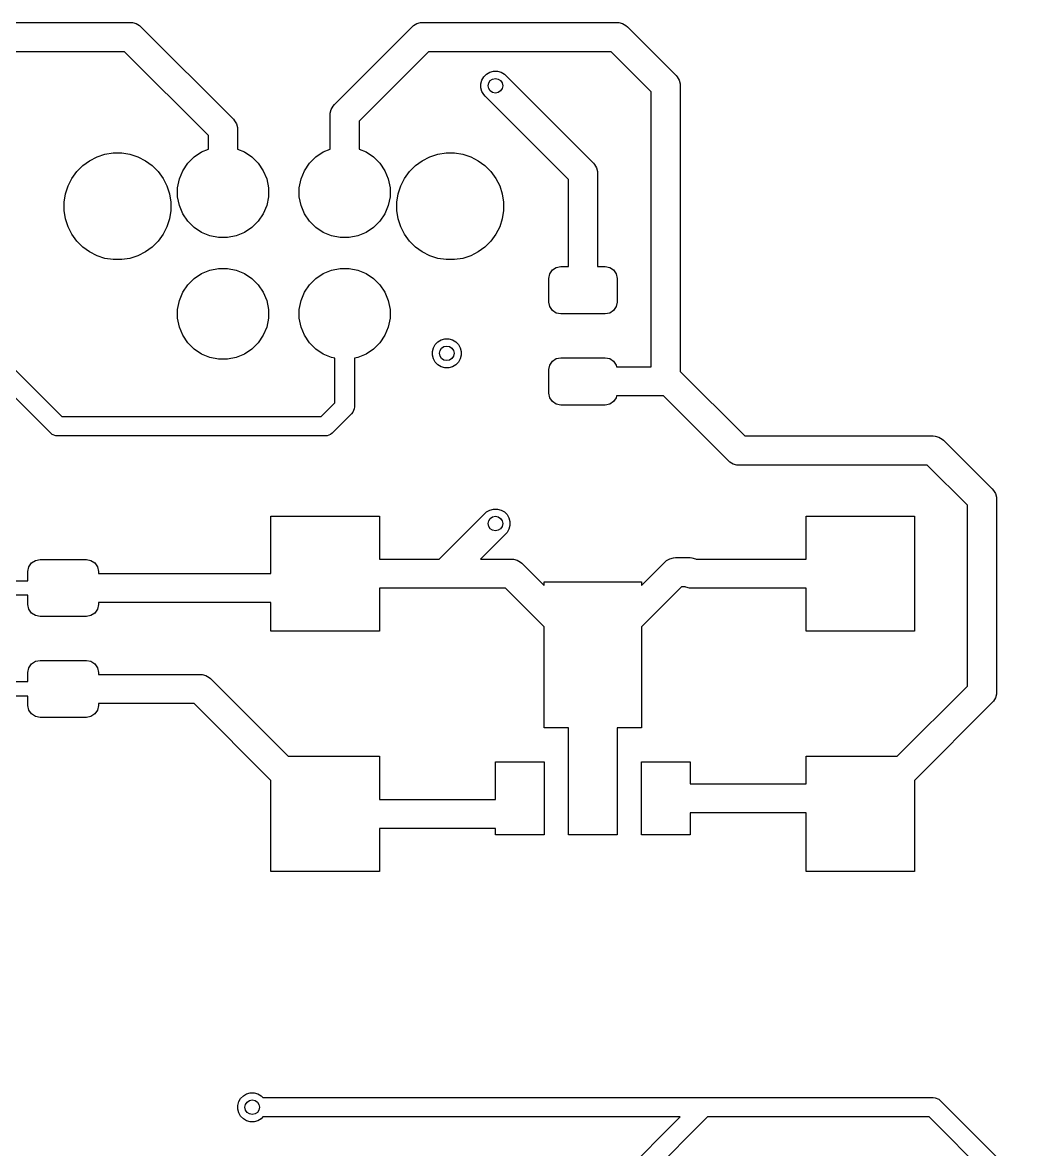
# Model space of a CAD drawing. Header units: inches. Extents: x 1.32 to 5.22, y -7.01 to -1.14.
# Drawn here: x 4.302 to 5.124, y -2.081 to -1.169 of the extents above; entities that cross this region are included whole.
import ezdxf

# ---------------------------------------------------------------- set-up
doc = ezdxf.new("R2010")
doc.units = ezdxf.units.IN
doc.header["$MEASUREMENT"] = 0
doc.layers.add('F.Cu', color=13, linetype='CONTINUOUS', true_color=0xc83434)

msp = doc.modelspace()

# ---------------------------------------------------------------- linework, layer by layer
at = {"layer": 'F.Cu', "linetype": 'CONTINUOUS'}
for p, q in [((4.11417, -1.16929), (4.38976, -1.16929)), ((4.38976, -1.16929), (4.39131, -1.16939)), ((4.39131, -1.16939), (4.39428, -1.17019)), ((4.39428, -1.17019), (4.39695, -1.17173)), ((4.39695, -1.17173), (4.39812, -1.17275)), ((4.39812, -1.17275), (4.47292, -1.24755)), ((4.55464, -1.23574), (4.61763, -1.17275)), ((4.61763, -1.17275), (4.61879, -1.17173)), ((4.61879, -1.17173), (4.62146, -1.17019)), ((4.62146, -1.17019), (4.62444, -1.16939)), ((4.62444, -1.16939), (4.62598, -1.16929)), ((4.62598, -1.16929), (4.78346, -1.16929)), ((4.78346, -1.16929), (4.78501, -1.16939)), ((4.78501, -1.16939), (4.78798, -1.17019)), ((4.78798, -1.17019), (4.79065, -1.17173)), ((4.79065, -1.17173), (4.79182, -1.17275)), ((4.79182, -1.17275), (4.83119, -1.21212)), ((4.38487, -1.19291), (4.11907, -1.19291)), ((4.45276, -1.2608), (4.38487, -1.19291)), ((4.63088, -1.19291), (4.5748, -1.24899)), ((4.77857, -1.19291), (4.63088, -1.19291)), ((4.81102, -1.22536), (4.77857, -1.19291)), ((4.67567, -1.21328), (4.67785, -1.2111)), ((4.67785, -1.2111), (4.68052, -1.20956)), ((4.68052, -1.20956), (4.6835, -1.20876)), ((4.6835, -1.20876), (4.68658, -1.20876)), ((4.68658, -1.20876), (4.68956, -1.20956)), ((4.68956, -1.20956), (4.69223, -1.2111)), ((4.69223, -1.2111), (4.69339, -1.21212)), ((4.69339, -1.21212), (4.76426, -1.28299)), ((4.83119, -1.21212), (4.8322, -1.21328)), ((4.67333, -1.21893), (4.67413, -1.21595)), ((4.67333, -1.22201), (4.67333, -1.21893)), ((4.67413, -1.22499), (4.67333, -1.22201)), ((4.67413, -1.21595), (4.67567, -1.21328)), ((4.8322, -1.21328), (4.83375, -1.21595)), ((4.83375, -1.21595), (4.83454, -1.21893)), ((4.83454, -1.21893), (4.83465, -1.22047)), ((4.83465, -1.22047), (4.83465, -1.4518)), ((4.67567, -1.22766), (4.67413, -1.22499)), ((4.67669, -1.22882), (4.67567, -1.22766)), ((4.74409, -1.29623), (4.67669, -1.22882)), ((4.81102, -1.44793), (4.81102, -1.22536)), ((4.55128, -1.24255), (4.55208, -1.23957)), ((4.55208, -1.23957), (4.55362, -1.2369)), ((4.55362, -1.2369), (4.55464, -1.23574)), ((4.47292, -1.24755), (4.47394, -1.24872)), ((4.47394, -1.24872), (4.47548, -1.25139)), ((4.55118, -1.24409), (4.55128, -1.24255)), ((4.55118, -1.27175), (4.55118, -1.24409)), ((4.5748, -1.24899), (4.5748, -1.27175)), ((4.47548, -1.25139), (4.47628, -1.25436)), ((4.47628, -1.25436), (4.47638, -1.25591)), ((4.47638, -1.25591), (4.47638, -1.27175)), ((4.45276, -1.27175), (4.45276, -1.2608)), ((4.36256, -1.27802), (4.36902, -1.27592)), ((4.36902, -1.27592), (4.37574, -1.27486)), ((4.37574, -1.27486), (4.38253, -1.27486)), ((4.38253, -1.27486), (4.38924, -1.27592)), ((4.38924, -1.27592), (4.39571, -1.27802)), ((4.44115, -1.27809), (4.44717, -1.27407)), ((4.44717, -1.27407), (4.45276, -1.27175)), ((4.47638, -1.27175), (4.48197, -1.27407)), ((4.48197, -1.27407), (4.48798, -1.27809)), ((4.53958, -1.27809), (4.54559, -1.27407)), ((4.54559, -1.27407), (4.55118, -1.27175)), ((4.5748, -1.27175), (4.58039, -1.27407)), ((4.58039, -1.27407), (4.58641, -1.27809)), ((4.63185, -1.27802), (4.63832, -1.27592)), ((4.63832, -1.27592), (4.64503, -1.27486)), ((4.64503, -1.27486), (4.65182, -1.27486)), ((4.65182, -1.27486), (4.65854, -1.27592)), ((4.65854, -1.27592), (4.665, -1.27802)), ((4.3462, -1.28991), (4.35101, -1.2851)), ((4.35101, -1.2851), (4.35651, -1.28111)), ((4.35651, -1.28111), (4.36256, -1.27802)), ((4.39571, -1.27802), (4.40176, -1.28111)), ((4.40176, -1.28111), (4.40726, -1.2851)), ((4.40726, -1.2851), (4.41206, -1.28991)), ((4.43202, -1.28922), (4.43604, -1.2832)), ((4.43604, -1.2832), (4.44115, -1.27809)), ((4.48798, -1.27809), (4.4931, -1.2832)), ((4.4931, -1.2832), (4.49712, -1.28922)), ((4.53044, -1.28922), (4.53446, -1.2832)), ((4.53446, -1.2832), (4.53958, -1.27809)), ((4.58641, -1.27809), (4.59152, -1.2832)), ((4.59152, -1.2832), (4.59554, -1.28922)), ((4.61549, -1.28991), (4.6203, -1.2851)), ((4.6203, -1.2851), (4.6258, -1.28111)), ((4.6258, -1.28111), (4.63185, -1.27802)), ((4.665, -1.27802), (4.67105, -1.28111)), ((4.67105, -1.28111), (4.67655, -1.2851)), ((4.67655, -1.2851), (4.68136, -1.28991)), ((4.76426, -1.28299), (4.76528, -1.28415)), ((4.76528, -1.28415), (4.76528, -1.28415)), ((4.76528, -1.28415), (4.76682, -1.28682)), ((4.34221, -1.29541), (4.3462, -1.28991)), ((4.41206, -1.28991), (4.41606, -1.29541)), ((4.42925, -1.2959), (4.43202, -1.28922)), ((4.49712, -1.28922), (4.49989, -1.2959)), ((4.52767, -1.2959), (4.53044, -1.28922)), ((4.59554, -1.28922), (4.59831, -1.2959)), ((4.6115, -1.29541), (4.61549, -1.28991)), ((4.68136, -1.28991), (4.68535, -1.29541)), ((4.76682, -1.28682), (4.76762, -1.2898)), ((4.76762, -1.2898), (4.76772, -1.29134)), ((4.76772, -1.29134), (4.76772, -1.36673)), ((4.33702, -1.30793), (4.33912, -1.30146)), ((4.33912, -1.30146), (4.34221, -1.29541)), ((4.41606, -1.29541), (4.41914, -1.30146)), ((4.41914, -1.30146), (4.42124, -1.30793)), ((4.42784, -1.303), (4.42925, -1.2959)), ((4.42784, -1.31024), (4.42784, -1.303)), ((4.49989, -1.2959), (4.5013, -1.303)), ((4.5013, -1.303), (4.5013, -1.31024)), ((4.52626, -1.303), (4.52767, -1.2959)), ((4.52626, -1.31024), (4.52626, -1.303)), ((4.59831, -1.2959), (4.59972, -1.303)), ((4.59972, -1.303), (4.59972, -1.31024)), ((4.60631, -1.30793), (4.60841, -1.30146)), ((4.60841, -1.30146), (4.6115, -1.29541)), ((4.68535, -1.29541), (4.68844, -1.30146)), ((4.68844, -1.30146), (4.69054, -1.30793)), ((4.74409, -1.36673), (4.74409, -1.29623)), ((4.33596, -1.31464), (4.33702, -1.30793)), ((4.42124, -1.30793), (4.42231, -1.31464)), ((4.42925, -1.31733), (4.42784, -1.31024)), ((4.5013, -1.31024), (4.49989, -1.31733)), ((4.52767, -1.31733), (4.52626, -1.31024)), ((4.59972, -1.31024), (4.59831, -1.31733)), ((4.60525, -1.31464), (4.60631, -1.30793)), ((4.69054, -1.30793), (4.6916, -1.31464)), ((4.33596, -1.32143), (4.33596, -1.31464)), ((4.33702, -1.32815), (4.33596, -1.32143)), ((4.42231, -1.32143), (4.42124, -1.32815)), ((4.42231, -1.31464), (4.42231, -1.32143)), ((4.43202, -1.32402), (4.42925, -1.31733)), ((4.49989, -1.31733), (4.49712, -1.32402)), ((4.53044, -1.32402), (4.52767, -1.31733)), ((4.59831, -1.31733), (4.59554, -1.32402)), ((4.60525, -1.32143), (4.60525, -1.31464)), ((4.60631, -1.32815), (4.60525, -1.32143)), ((4.6916, -1.32143), (4.69054, -1.32815)), ((4.6916, -1.31464), (4.6916, -1.32143)), ((4.33912, -1.33461), (4.33702, -1.32815)), ((4.42124, -1.32815), (4.41914, -1.33461)), ((4.43604, -1.33003), (4.43202, -1.32402)), ((4.44115, -1.33515), (4.43604, -1.33003)), ((4.4931, -1.33003), (4.48798, -1.33515)), ((4.49712, -1.32402), (4.4931, -1.33003)), ((4.53446, -1.33003), (4.53044, -1.32402)), ((4.53958, -1.33515), (4.53446, -1.33003)), ((4.59152, -1.33003), (4.58641, -1.33515)), ((4.59554, -1.32402), (4.59152, -1.33003)), ((4.60841, -1.33461), (4.60631, -1.32815)), ((4.69054, -1.32815), (4.68844, -1.33461)), ((4.34221, -1.34066), (4.33912, -1.33461)), ((4.3462, -1.34616), (4.34221, -1.34066)), ((4.41606, -1.34066), (4.41206, -1.34616)), ((4.41914, -1.33461), (4.41606, -1.34066)), ((4.44717, -1.33917), (4.44115, -1.33515)), ((4.45385, -1.34194), (4.44717, -1.33917)), ((4.48197, -1.33917), (4.47528, -1.34194)), ((4.48798, -1.33515), (4.48197, -1.33917)), ((4.54559, -1.33917), (4.53958, -1.33515)), ((4.55228, -1.34194), (4.54559, -1.33917)), ((4.58039, -1.33917), (4.57371, -1.34194)), ((4.58641, -1.33515), (4.58039, -1.33917)), ((4.6115, -1.34066), (4.60841, -1.33461)), ((4.61549, -1.34616), (4.6115, -1.34066)), ((4.68535, -1.34066), (4.68136, -1.34616)), ((4.68844, -1.33461), (4.68535, -1.34066)), ((4.35101, -1.35097), (4.3462, -1.34616)), ((4.41206, -1.34616), (4.40726, -1.35097)), ((4.46095, -1.34335), (4.45385, -1.34194)), ((4.46818, -1.34335), (4.46095, -1.34335)), ((4.47528, -1.34194), (4.46818, -1.34335)), ((4.55937, -1.34335), (4.55228, -1.34194)), ((4.56661, -1.34335), (4.55937, -1.34335)), ((4.57371, -1.34194), (4.56661, -1.34335)), ((4.6203, -1.35097), (4.61549, -1.34616)), ((4.68136, -1.34616), (4.67655, -1.35097)), ((4.35651, -1.35496), (4.35101, -1.35097)), ((4.36256, -1.35805), (4.35651, -1.35496)), ((4.36902, -1.36015), (4.36256, -1.35805)), ((4.39571, -1.35805), (4.38924, -1.36015)), ((4.40176, -1.35496), (4.39571, -1.35805)), ((4.40726, -1.35097), (4.40176, -1.35496)), ((4.6258, -1.35496), (4.6203, -1.35097)), ((4.63185, -1.35805), (4.6258, -1.35496)), ((4.63832, -1.36015), (4.63185, -1.35805)), ((4.665, -1.35805), (4.65854, -1.36015)), ((4.67105, -1.35496), (4.665, -1.35805)), ((4.67655, -1.35097), (4.67105, -1.35496)), ((4.37574, -1.36121), (4.36902, -1.36015)), ((4.38253, -1.36121), (4.37574, -1.36121)), ((4.38924, -1.36015), (4.38253, -1.36121)), ((4.64503, -1.36121), (4.63832, -1.36015)), ((4.65182, -1.36121), (4.64503, -1.36121)), ((4.65854, -1.36015), (4.65182, -1.36121)), ((4.73116, -1.36954), (4.73427, -1.36746)), ((4.73427, -1.36746), (4.73794, -1.36673)), ((4.73794, -1.36673), (4.74409, -1.36673)), ((4.76772, -1.36673), (4.77387, -1.36673)), ((4.77387, -1.36673), (4.77754, -1.36746)), ((4.77754, -1.36746), (4.78065, -1.36954)), ((4.43604, -1.38163), (4.44115, -1.37651)), ((4.44115, -1.37651), (4.44717, -1.37249)), ((4.44717, -1.37249), (4.45385, -1.36972)), ((4.45385, -1.36972), (4.46095, -1.36831)), ((4.46095, -1.36831), (4.46818, -1.36831)), ((4.46818, -1.36831), (4.47528, -1.36972)), ((4.47528, -1.36972), (4.48197, -1.37249)), ((4.48197, -1.37249), (4.48798, -1.37651)), ((4.48798, -1.37651), (4.4931, -1.38163)), ((4.53446, -1.38163), (4.53958, -1.37651)), ((4.53958, -1.37651), (4.54559, -1.37249)), ((4.54559, -1.37249), (4.55228, -1.36972)), ((4.55228, -1.36972), (4.55937, -1.36831)), ((4.55937, -1.36831), (4.56661, -1.36831)), ((4.56661, -1.36831), (4.57371, -1.36972)), ((4.57371, -1.36972), (4.58039, -1.37249)), ((4.58039, -1.37249), (4.58641, -1.37651)), ((4.58641, -1.37651), (4.59152, -1.38163)), ((4.72835, -1.37633), (4.72908, -1.37266)), ((4.72835, -1.39552), (4.72835, -1.37633)), ((4.72908, -1.37266), (4.73116, -1.36954)), ((4.78065, -1.36954), (4.78273, -1.37266)), ((4.78273, -1.37266), (4.78346, -1.37633)), ((4.78346, -1.37633), (4.78346, -1.39552)), ((4.43202, -1.38764), (4.43604, -1.38163)), ((4.4931, -1.38163), (4.49712, -1.38764)), ((4.53044, -1.38764), (4.53446, -1.38163)), ((4.59152, -1.38163), (4.59554, -1.38764)), ((4.42784, -1.40143), (4.42925, -1.39433)), ((4.42925, -1.39433), (4.43202, -1.38764)), ((4.49712, -1.38764), (4.49989, -1.39433)), ((4.49989, -1.39433), (4.5013, -1.40143)), ((4.52626, -1.40143), (4.52767, -1.39433)), ((4.52767, -1.39433), (4.53044, -1.38764)), ((4.59554, -1.38764), (4.59831, -1.39433)), ((4.59831, -1.39433), (4.59972, -1.40143)), ((4.72908, -1.39919), (4.72835, -1.39552)), ((4.78346, -1.39552), (4.78273, -1.39919)), ((4.24526, -1.39948), (4.33397, -1.48819)), ((4.42784, -1.40866), (4.42784, -1.40143)), ((4.5013, -1.40143), (4.5013, -1.40866)), ((4.52626, -1.40866), (4.52626, -1.40143)), ((4.59972, -1.40143), (4.59972, -1.40866)), ((4.73116, -1.40231), (4.72908, -1.39919)), ((4.73427, -1.40439), (4.73116, -1.40231)), ((4.73794, -1.40512), (4.73427, -1.40439)), ((4.77754, -1.40439), (4.77387, -1.40512)), ((4.78065, -1.40231), (4.77754, -1.40439)), ((4.78273, -1.39919), (4.78065, -1.40231)), ((4.32514, -1.50163), (4.23643, -1.41292)), ((4.42925, -1.41576), (4.42784, -1.40866)), ((4.5013, -1.40866), (4.49989, -1.41576)), ((4.52767, -1.41576), (4.52626, -1.40866)), ((4.59972, -1.40866), (4.59831, -1.41576)), ((4.77387, -1.40512), (4.73794, -1.40512)), ((4.43202, -1.42244), (4.42925, -1.41576)), ((4.43604, -1.42846), (4.43202, -1.42244)), ((4.49712, -1.42244), (4.4931, -1.42846)), ((4.49989, -1.41576), (4.49712, -1.42244)), ((4.53044, -1.42244), (4.52767, -1.41576)), ((4.53446, -1.42846), (4.53044, -1.42244)), ((4.59554, -1.42244), (4.59152, -1.42846)), ((4.59831, -1.41576), (4.59554, -1.42244)), ((4.44115, -1.43357), (4.43604, -1.42846)), ((4.4931, -1.42846), (4.48798, -1.43357)), ((4.53958, -1.43357), (4.53446, -1.42846)), ((4.59152, -1.42846), (4.58641, -1.43357)), ((4.63476, -1.43249), (4.6363, -1.42982)), ((4.6363, -1.42982), (4.63848, -1.42764)), ((4.63848, -1.42764), (4.64115, -1.4261)), ((4.64115, -1.4261), (4.64413, -1.4253)), ((4.64413, -1.4253), (4.64721, -1.4253)), ((4.64721, -1.4253), (4.65019, -1.4261)), ((4.65019, -1.4261), (4.65286, -1.42764)), ((4.65286, -1.42764), (4.65504, -1.42982)), ((4.65504, -1.42982), (4.65658, -1.43249)), ((4.44717, -1.43759), (4.44115, -1.43357)), ((4.45385, -1.44036), (4.44717, -1.43759)), ((4.46095, -1.44178), (4.45385, -1.44036)), ((4.47528, -1.44036), (4.46818, -1.44178)), ((4.48197, -1.43759), (4.47528, -1.44036)), ((4.48798, -1.43357), (4.48197, -1.43759)), ((4.54559, -1.43759), (4.53958, -1.43357)), ((4.55228, -1.44036), (4.54559, -1.43759)), ((4.55512, -1.44093), (4.55228, -1.44036)), ((4.55512, -1.47705), (4.55512, -1.44093)), ((4.57371, -1.44036), (4.57087, -1.44093)), ((4.57087, -1.44093), (4.57087, -1.48031)), ((4.58039, -1.43759), (4.57371, -1.44036)), ((4.58641, -1.43357), (4.58039, -1.43759)), ((4.63396, -1.43547), (4.63476, -1.43249)), ((4.63396, -1.43855), (4.63396, -1.43547)), ((4.63476, -1.44153), (4.63396, -1.43855)), ((4.65658, -1.43249), (4.65738, -1.43547)), ((4.65738, -1.43855), (4.65658, -1.44153)), ((4.65738, -1.43547), (4.65738, -1.43855)), ((4.73427, -1.44128), (4.73794, -1.44055)), ((4.73794, -1.44055), (4.77387, -1.44055)), ((4.77387, -1.44055), (4.77754, -1.44128)), ((4.46818, -1.44178), (4.46095, -1.44178)), ((4.6363, -1.4442), (4.63476, -1.44153)), ((4.63848, -1.44638), (4.6363, -1.4442)), ((4.64115, -1.44792), (4.63848, -1.44638)), ((4.64413, -1.44872), (4.64115, -1.44792)), ((4.64721, -1.44872), (4.64413, -1.44872)), ((4.65019, -1.44792), (4.64721, -1.44872)), ((4.65286, -1.44638), (4.65019, -1.44792)), ((4.65504, -1.4442), (4.65286, -1.44638)), ((4.65658, -1.44153), (4.65504, -1.4442)), ((4.72835, -1.45015), (4.72908, -1.44648)), ((4.72835, -1.46934), (4.72835, -1.45015)), ((4.72908, -1.44648), (4.73116, -1.44336)), ((4.73116, -1.44336), (4.73427, -1.44128)), ((4.77754, -1.44128), (4.78065, -1.44336)), ((4.78065, -1.44336), (4.78273, -1.44648)), ((4.78273, -1.44648), (4.78302, -1.44793)), ((4.78302, -1.44793), (4.81102, -1.44793)), ((4.83465, -1.4518), (4.88678, -1.50394)), ((4.54398, -1.48819), (4.55512, -1.47705)), ((4.72908, -1.47301), (4.72835, -1.46934)), ((4.73116, -1.47613), (4.72908, -1.47301)), ((4.73427, -1.47821), (4.73116, -1.47613)), ((4.78065, -1.47613), (4.77754, -1.47821)), ((4.78273, -1.47301), (4.78065, -1.47613)), ((4.78302, -1.47156), (4.78273, -1.47301)), ((4.82099, -1.47156), (4.78302, -1.47156)), ((4.87354, -1.5241), (4.82099, -1.47156)), ((4.56856, -1.48588), (4.55281, -1.50163)), ((4.56954, -1.48469), (4.56856, -1.48588)), ((4.57071, -1.48185), (4.56954, -1.48469)), ((4.57087, -1.48031), (4.57071, -1.48185)), ((4.73794, -1.47894), (4.73427, -1.47821)), ((4.77387, -1.47894), (4.73794, -1.47894)), ((4.77754, -1.47821), (4.77387, -1.47894)), ((4.33397, -1.48819), (4.54398, -1.48819)), ((4.32633, -1.50261), (4.32514, -1.50163)), ((4.32917, -1.50379), (4.32633, -1.50261)), ((4.33071, -1.50394), (4.32917, -1.50379)), ((4.54724, -1.50394), (4.33071, -1.50394)), ((4.54878, -1.50379), (4.54724, -1.50394)), ((4.55162, -1.50261), (4.54878, -1.50379)), ((4.55281, -1.50163), (4.55162, -1.50261)), ((4.88678, -1.50394), (5.03937, -1.50394)), ((5.03937, -1.50394), (5.04091, -1.50404)), ((5.04091, -1.50404), (5.04389, -1.50484)), ((5.04389, -1.50484), (5.04656, -1.50638)), ((5.04656, -1.50638), (5.04772, -1.5074)), ((5.04772, -1.5074), (5.08709, -1.54677)), ((4.8747, -1.52512), (4.87354, -1.5241)), ((4.87737, -1.52666), (4.8747, -1.52512)), ((4.88035, -1.52746), (4.87737, -1.52666)), ((4.88189, -1.52756), (4.88035, -1.52746)), ((5.03448, -1.52756), (4.88189, -1.52756)), ((5.06693, -1.56001), (5.03448, -1.52756)), ((5.08709, -1.54677), (5.08811, -1.54793)), ((5.08811, -1.54793), (5.08965, -1.5506)), ((5.08965, -1.5506), (5.09045, -1.55358)), ((5.09045, -1.55358), (5.09055, -1.55512)), ((5.09055, -1.55512), (5.09055, -1.71142)), ((4.50335, -1.61516), (4.50335, -1.5687)), ((4.50335, -1.5687), (4.59114, -1.5687)), ((4.59114, -1.5687), (4.59114, -1.60354)), ((4.6396, -1.60354), (4.67669, -1.56645)), ((4.67669, -1.56645), (4.67785, -1.56543)), ((4.67785, -1.56543), (4.68052, -1.56389)), ((4.68052, -1.56389), (4.6835, -1.56309)), ((4.6835, -1.56309), (4.68658, -1.56309)), ((4.68658, -1.56309), (4.68956, -1.56389)), ((4.68956, -1.56389), (4.69223, -1.56543)), ((4.69223, -1.56543), (4.69441, -1.56761)), ((4.69441, -1.56761), (4.69595, -1.57028)), ((4.93642, -1.60354), (4.93642, -1.5687)), ((4.93642, -1.5687), (5.02421, -1.5687)), ((5.02421, -1.5687), (5.02421, -1.66201)), ((5.06693, -1.70653), (5.06693, -1.56001)), ((4.69595, -1.57028), (4.69675, -1.57326)), ((4.69675, -1.57634), (4.69595, -1.57932)), ((4.69675, -1.57326), (4.69675, -1.57634)), ((4.69339, -1.58315), (4.673, -1.60354)), ((4.69441, -1.58199), (4.69339, -1.58315)), ((4.69595, -1.57932), (4.69441, -1.58199)), ((4.30958, -1.60672), (4.31277, -1.60459)), ((4.31277, -1.60459), (4.31654, -1.60384)), ((4.31654, -1.60384), (4.35394, -1.60384)), ((4.35394, -1.60384), (4.3577, -1.60459)), ((4.3577, -1.60459), (4.3609, -1.60672)), ((4.59114, -1.60354), (4.6396, -1.60354)), ((4.673, -1.60354), (4.69803, -1.60354)), ((4.69803, -1.60354), (4.69957, -1.60364)), ((4.69957, -1.60364), (4.70255, -1.60444)), ((4.70255, -1.60444), (4.70522, -1.60598)), ((4.82236, -1.60582), (4.82352, -1.6048)), ((4.82352, -1.6048), (4.82619, -1.60326)), ((4.82619, -1.60326), (4.82917, -1.60246)), ((4.82917, -1.60246), (4.83071, -1.60236)), ((4.83071, -1.60236), (4.84252, -1.60236)), ((4.84252, -1.60236), (4.84406, -1.60246)), ((4.84406, -1.60246), (4.84704, -1.60326)), ((4.84704, -1.60326), (4.84753, -1.60354)), ((4.84753, -1.60354), (4.93642, -1.60354)), ((4.30669, -1.61368), (4.30744, -1.60991)), ((4.30669, -1.62106), (4.30669, -1.61368)), ((4.30744, -1.60991), (4.30958, -1.60672)), ((4.3609, -1.60672), (4.36303, -1.60991)), ((4.36303, -1.60991), (4.36378, -1.61368)), ((4.36378, -1.61368), (4.36378, -1.61516)), ((4.70522, -1.60598), (4.70638, -1.607)), ((4.70638, -1.607), (4.72441, -1.62503)), ((4.80315, -1.62503), (4.82236, -1.60582)), ((4.26378, -1.62106), (4.30669, -1.62106)), ((4.36378, -1.61516), (4.50335, -1.61516)), ((4.72441, -1.62503), (4.72441, -1.62205)), ((4.72441, -1.62205), (4.80315, -1.62205)), ((4.80315, -1.62205), (4.80315, -1.62503)), ((4.69314, -1.62717), (4.59114, -1.62717)), ((4.59114, -1.62717), (4.59114, -1.66201)), ((4.72441, -1.65844), (4.69314, -1.62717)), ((4.8356, -1.62598), (4.80315, -1.65844)), ((4.83869, -1.62598), (4.8356, -1.62598)), ((4.83918, -1.62627), (4.83869, -1.62598)), ((4.84216, -1.62706), (4.83918, -1.62627)), ((4.8437, -1.62717), (4.84216, -1.62706)), ((4.93642, -1.62717), (4.8437, -1.62717)), ((4.93642, -1.66201), (4.93642, -1.62717)), ((4.30669, -1.63287), (4.26623, -1.63287)), ((4.30669, -1.64026), (4.30669, -1.63287)), ((4.30744, -1.64402), (4.30669, -1.64026)), ((4.36378, -1.64026), (4.36303, -1.64402)), ((4.50335, -1.63878), (4.36378, -1.63878)), ((4.36378, -1.63878), (4.36378, -1.64026)), ((4.50335, -1.66201), (4.50335, -1.63878)), ((4.30958, -1.64722), (4.30744, -1.64402)), ((4.31277, -1.64935), (4.30958, -1.64722)), ((4.31654, -1.6501), (4.31277, -1.64935)), ((4.35394, -1.6501), (4.31654, -1.6501)), ((4.3577, -1.64935), (4.35394, -1.6501)), ((4.3609, -1.64722), (4.3577, -1.64935)), ((4.36303, -1.64402), (4.3609, -1.64722)), ((4.72441, -1.74016), (4.72441, -1.65844)), ((4.80315, -1.65844), (4.80315, -1.74016)), ((4.59114, -1.66201), (4.50335, -1.66201)), ((5.02421, -1.66201), (4.93642, -1.66201)), ((4.30958, -1.68841), (4.31277, -1.68628)), ((4.31277, -1.68628), (4.31654, -1.68553)), ((4.31654, -1.68553), (4.35394, -1.68553)), ((4.35394, -1.68553), (4.3577, -1.68628)), ((4.3577, -1.68628), (4.3609, -1.68841)), ((4.30669, -1.69537), (4.30744, -1.69161)), ((4.30669, -1.70276), (4.30669, -1.69537)), ((4.30744, -1.69161), (4.30958, -1.68841)), ((4.3609, -1.68841), (4.36303, -1.69161)), ((4.36303, -1.69161), (4.36378, -1.69537)), ((4.36378, -1.69537), (4.36378, -1.69685)), ((4.23209, -1.70276), (4.30669, -1.70276)), ((4.36378, -1.69685), (4.44606, -1.69685)), ((4.44606, -1.69685), (4.4476, -1.69695)), ((4.4476, -1.69695), (4.45058, -1.69775)), ((4.45058, -1.69775), (4.45325, -1.69929)), ((4.45325, -1.69929), (4.45441, -1.70031)), ((4.45441, -1.70031), (4.51729, -1.76319)), ((4.30669, -1.71457), (4.23453, -1.71457)), ((4.30669, -1.72195), (4.30669, -1.71457)), ((5.01027, -1.76319), (5.06693, -1.70653)), ((5.09045, -1.71296), (5.08965, -1.71594)), ((5.09055, -1.71142), (5.09045, -1.71296)), ((4.30744, -1.72572), (4.30669, -1.72195)), ((4.36378, -1.72195), (4.36303, -1.72572)), ((4.44117, -1.72047), (4.36378, -1.72047)), ((4.36378, -1.72047), (4.36378, -1.72195)), ((4.50335, -1.78265), (4.44117, -1.72047)), ((5.08709, -1.71977), (5.02421, -1.78265)), ((5.08811, -1.71861), (5.08709, -1.71977)), ((5.08965, -1.71594), (5.08811, -1.71861)), ((4.30958, -1.72891), (4.30744, -1.72572)), ((4.31277, -1.73104), (4.30958, -1.72891)), ((4.31654, -1.73179), (4.31277, -1.73104)), ((4.35394, -1.73179), (4.31654, -1.73179)), ((4.3577, -1.73104), (4.35394, -1.73179)), ((4.3609, -1.72891), (4.3577, -1.73104)), ((4.36303, -1.72572), (4.3609, -1.72891)), ((4.74409, -1.74016), (4.72441, -1.74016)), ((4.74409, -1.82677), (4.74409, -1.74016)), ((4.80315, -1.74016), (4.78346, -1.74016)), ((4.78346, -1.74016), (4.78346, -1.82677)), ((4.51729, -1.76319), (4.59114, -1.76319)), ((4.59114, -1.76319), (4.59114, -1.79803)), ((4.68504, -1.79803), (4.68504, -1.76772)), ((4.68504, -1.76772), (4.72441, -1.76772)), ((4.72441, -1.76772), (4.72441, -1.82677)), ((4.80315, -1.82677), (4.80315, -1.76772)), ((4.80315, -1.76772), (4.84252, -1.76772)), ((4.84252, -1.76772), (4.84252, -1.78543)), ((4.93642, -1.78543), (4.93642, -1.76319)), ((4.93642, -1.76319), (5.01027, -1.76319)), ((4.50335, -1.8565), (4.50335, -1.78265)), ((4.84252, -1.78543), (4.93642, -1.78543)), ((5.02421, -1.78265), (5.02421, -1.8565)), ((4.59114, -1.79803), (4.68504, -1.79803)), ((4.93642, -1.80906), (4.84252, -1.80906)), ((4.84252, -1.80906), (4.84252, -1.82677)), ((4.93642, -1.8565), (4.93642, -1.80906)), ((4.68504, -1.82165), (4.59114, -1.82165)), ((4.59114, -1.82165), (4.59114, -1.8565)), ((4.68504, -1.82677), (4.68504, -1.82165)), ((4.72441, -1.82677), (4.68504, -1.82677)), ((4.78346, -1.82677), (4.74409, -1.82677)), ((4.84252, -1.82677), (4.80315, -1.82677)), ((4.59114, -1.8565), (4.50335, -1.8565)), ((5.02421, -1.8565), (4.93642, -1.8565)), ((4.47648, -2.0457), (4.47728, -2.04272)), ((4.47728, -2.04272), (4.47882, -2.04005)), ((4.47882, -2.04005), (4.481, -2.03787)), ((4.481, -2.03787), (4.48367, -2.03633)), ((4.48367, -2.03633), (4.48665, -2.03553)), ((4.48665, -2.03553), (4.48973, -2.03553)), ((4.48973, -2.03553), (4.49271, -2.03633)), ((4.49271, -2.03633), (4.49538, -2.03787)), ((4.49538, -2.03787), (4.49688, -2.03937)), ((4.49688, -2.03937), (4.85344, -2.03937)), ((4.85344, -2.03937), (5.03937, -2.03937)), ((5.03937, -2.03937), (5.04091, -2.03952)), ((5.04091, -2.03952), (5.04374, -2.0407)), ((5.04374, -2.0407), (5.04494, -2.04168)), ((5.04494, -2.04168), (5.12368, -2.12042)), ((4.47648, -2.04879), (4.47648, -2.0457)), ((4.47728, -2.05176), (4.47648, -2.04879)), ((4.47882, -2.05443), (4.47728, -2.05176)), ((4.481, -2.05661), (4.47882, -2.05443)), ((4.48367, -2.05816), (4.481, -2.05661)), ((4.48665, -2.05895), (4.48367, -2.05816)), ((4.48973, -2.05895), (4.48665, -2.05895)), ((4.49271, -2.05816), (4.48973, -2.05895)), ((4.49538, -2.05661), (4.49271, -2.05816)), ((4.49688, -2.05512), (4.49538, -2.05661)), ((4.83444, -2.05512), (4.49688, -2.05512)), ((4.78588, -2.10367), (4.83444, -2.05512)), ((4.85671, -2.05512), (4.79035, -2.12147)), ((5.03611, -2.05512), (4.85671, -2.05512)), ((5.11024, -2.12925), (5.03611, -2.05512))]:
    msp.add_line(p, q, dxfattribs=at)
at = {"layer": 'F.Cu'}
for centre in [(4.68504, -1.22047), (4.64567, -1.43701), (4.68504, -1.5748), (4.48819, -2.04724)]:
    msp.add_circle(centre, 0.00591, dxfattribs=at)

doc.saveas('drawing.dxf')
